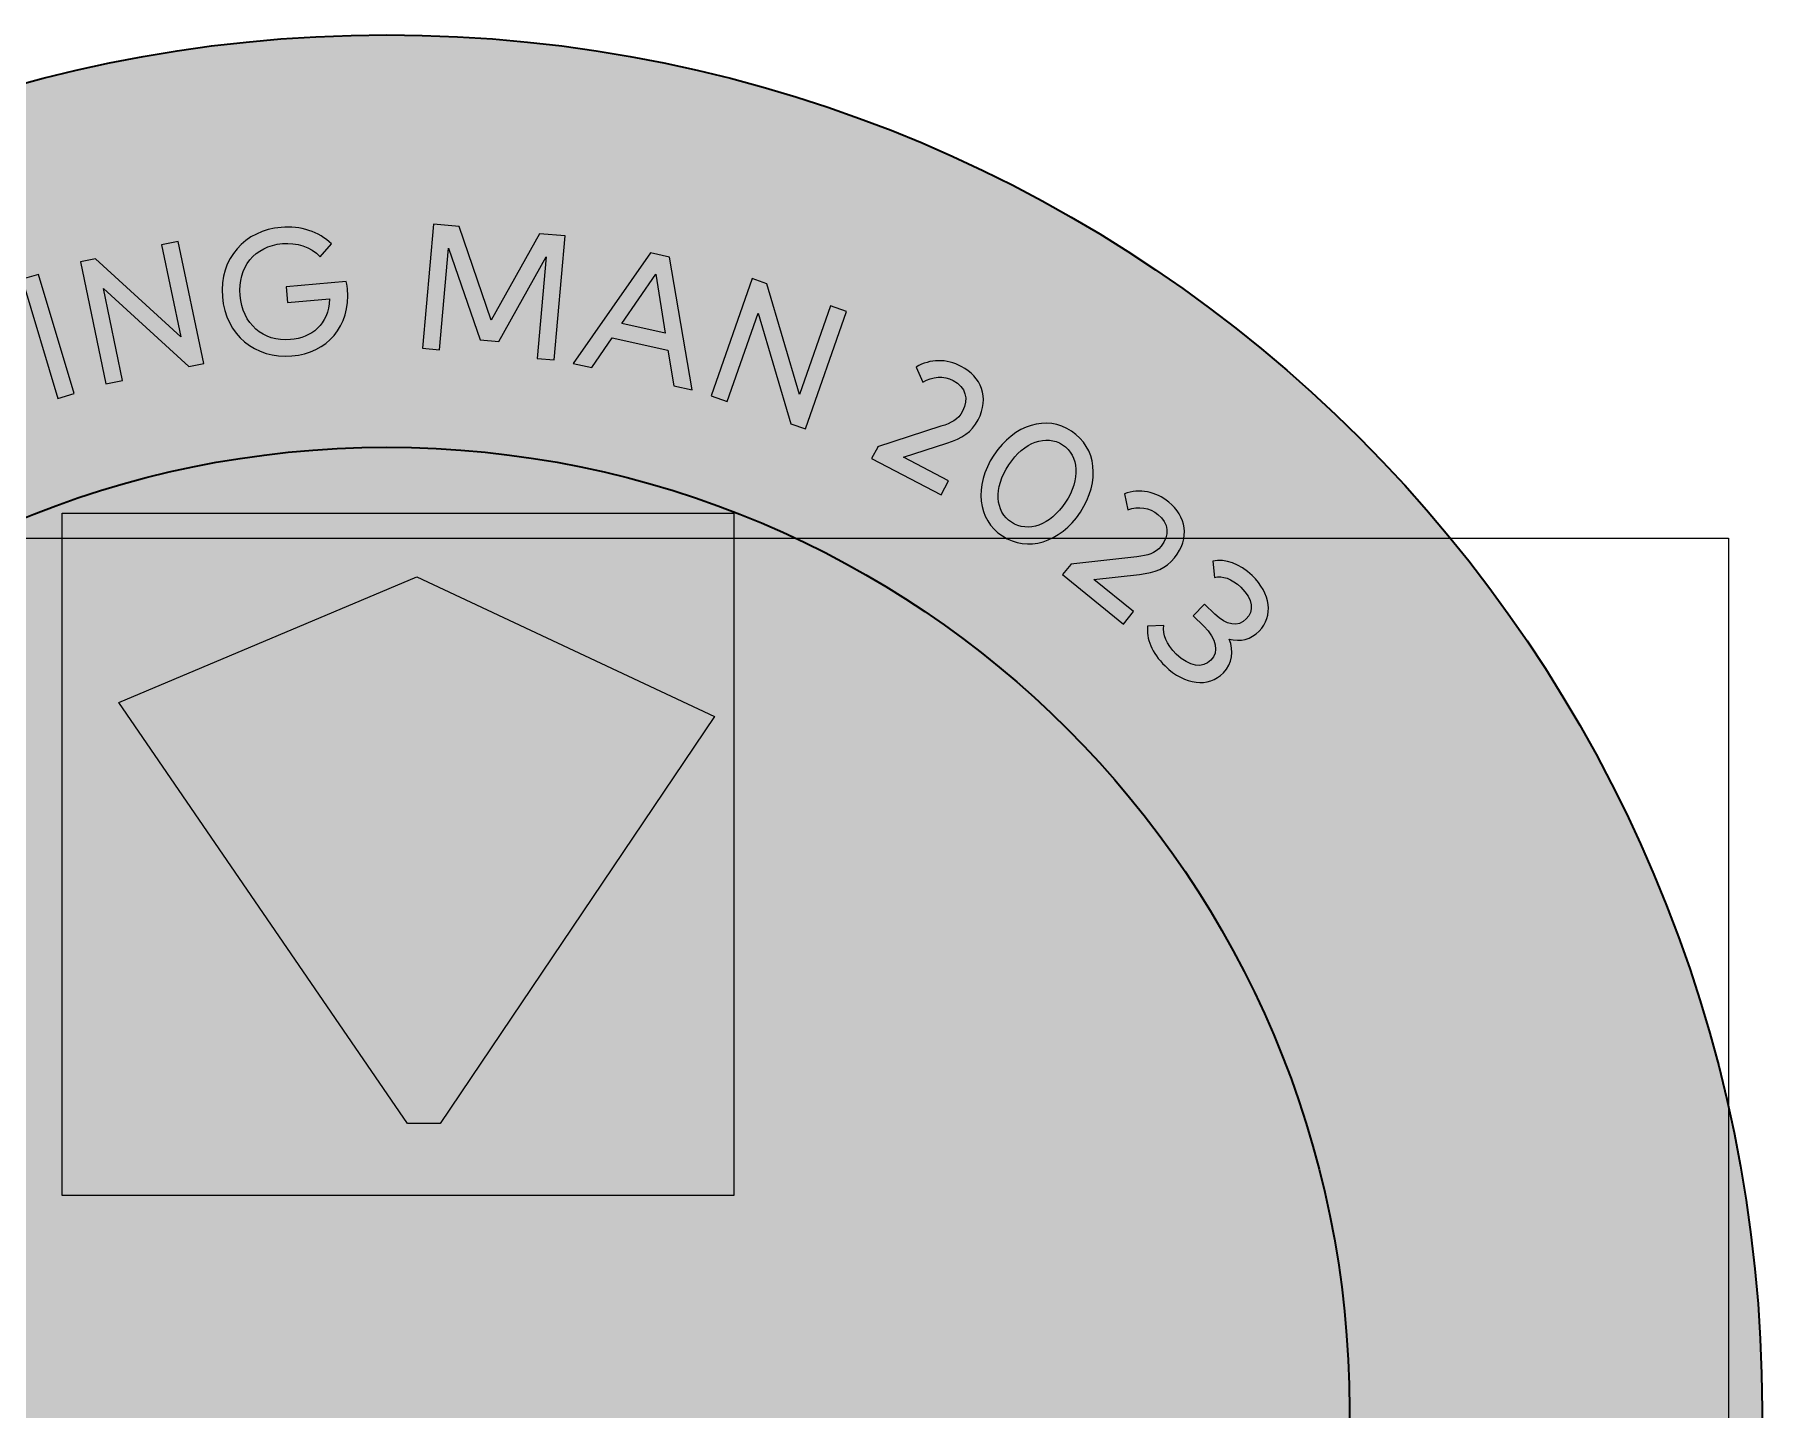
# Model space of a CAD drawing. Header units: millimetres. Extents: x 74.9 to 135, y -178.4 to -118.3.
# Drawn here: x 97.27 to 134.96, y -148.34 to -118.33 of the extents above; entities that cross this region are included whole.
import ezdxf

# ---------------------------------------------------------------- set-up
doc = ezdxf.new("R2010")
doc.units = ezdxf.units.MM
doc.header["$MEASUREMENT"] = 0
doc.layers.add('Layer 1', color=7, linetype='Continuous', lineweight=0)
picture_1 = doc.add_image_def('image1.png', size_in_pixel=(2001, 1330))
picture_2 = doc.add_image_def('image2.png', size_in_pixel=(363, 369))

# ---------------------------------------------------------------- blocks, each defined once
blk = doc.blocks.new('Block_0')
at = {"layer": 'Layer 1'}
blk.add_lwpolyline([(105.402, -142.101), (99.107, -132.912), (105.605, -130.17), (112.103, -133.216), (106.113, -142.101)], close=True, dxfattribs=at)
image = blk.add_image(picture_2, insert=(97.869, -143.67), size_in_units=(14.651, 14.893), dxfattribs=at)
blk = doc.blocks.new('Block_1')
at = {"layer": 'Layer 1'}
h = blk.add_hatch(color=250, dxfattribs=at)
h.dxf.hatch_style = 2
edge = h.paths.add_edge_path()
edge.add_spline(control_points=[(108.6, -125.437), (108.6, -125.437), (108.229, -125.404), (108.229, -125.404), (108.229, -125.404), (108.426, -123.189), (108.426, -123.189), (108.426, -123.189), (107.397, -125.034), (107.397, -125.034), (107.397, -125.034), (106.988, -124.997), (106.988, -124.997), (106.988, -124.997), (106.301, -123), (106.301, -123), (106.301, -123), (106.103, -125.214), (106.103, -125.214), (106.103, -125.214), (105.732, -125.181), (105.732, -125.181), (105.732, -125.181), (105.973, -122.476), (105.973, -122.476), (105.973, -122.476), (106.53, -122.525), (106.53, -122.525), (106.53, -122.525), (107.232, -124.567), (107.232, -124.567), (107.232, -124.567), (108.285, -122.682), (108.285, -122.682), (108.285, -122.682), (108.841, -122.731), (108.841, -122.731), (108.841, -122.731), (108.6, -125.437), (108.6, -125.437)], knot_values=[0, 0, 0, 0, 1, 1, 1, 2, 2, 2, 3, 3, 3, 4, 4, 4, 5, 5, 5, 6, 6, 6, 7, 7, 7, 8, 8, 8, 9, 9, 9, 10, 10, 10, 11, 11, 11, 12, 12, 12, 13, 13, 13, 13], degree=3, periodic=0)
h = blk.add_hatch(color=250, dxfattribs=at)
h.dxf.hatch_style = 2
edge = h.paths.add_edge_path()
edge.add_spline(control_points=[(100.404, -122.85), (100.404, -122.85), (100.961, -125.511), (100.961, -125.511), (100.961, -125.511), (100.631, -125.58), (100.631, -125.58), (100.631, -125.58), (98.77, -123.879), (98.77, -123.879), (98.77, -123.879), (99.19, -125.882), (99.19, -125.882), (99.19, -125.882), (98.825, -125.958), (98.825, -125.958), (98.825, -125.958), (98.268, -123.298), (98.268, -123.298), (98.268, -123.298), (98.598, -123.229), (98.598, -123.229), (98.598, -123.229), (100.459, -124.93), (100.459, -124.93), (100.459, -124.93), (100.039, -122.927), (100.039, -122.927), (100.039, -122.927), (100.404, -122.85), (100.404, -122.85)], knot_values=[0, 0, 0, 0, 1, 1, 1, 2, 2, 2, 3, 3, 3, 4, 4, 4, 5, 5, 5, 6, 6, 6, 7, 7, 7, 8, 8, 8, 9, 9, 9, 10, 10, 10, 10], degree=3, periodic=0)
h = blk.add_hatch(color=250, dxfattribs=at)
h.dxf.hatch_style = 2
edge = h.paths.add_edge_path()
edge.add_spline(control_points=[(104.095, -123.887), (104.165, -124.71), (103.649, -125.283), (102.884, -125.348), (102.08, -125.416), (101.436, -124.891), (101.365, -124.06), (101.293, -123.214), (101.868, -122.608), (102.645, -122.542), (103.07, -122.506), (103.478, -122.635), (103.747, -122.904), (103.747, -122.904), (103.502, -123.186), (103.502, -123.186), (103.284, -122.959), (102.988, -122.871), (102.675, -122.898), (102.069, -122.949), (101.699, -123.413), (101.751, -124.027), (101.804, -124.646), (102.251, -125.044), (102.849, -124.993), (103.309, -124.954), (103.682, -124.669), (103.705, -124.106), (103.705, -124.106), (102.789, -124.184), (102.789, -124.184), (102.789, -124.184), (102.759, -123.837), (102.759, -123.837), (102.759, -123.837), (104.069, -123.725), (104.069, -123.725), (104.081, -123.767), (104.086, -123.79), (104.095, -123.887)], knot_values=[0, 0, 0, 0, 1, 1, 1, 2, 2, 2, 3, 3, 3, 4, 4, 4, 5, 5, 5, 6, 6, 6, 7, 7, 7, 8, 8, 8, 9, 9, 9, 10, 10, 10, 11, 11, 11, 12, 12, 12, 13, 13, 13, 13], degree=3, periodic=0)
h = blk.add_hatch(color=250, dxfattribs=at)
h.dxf.hatch_style = 2
edge = h.paths.add_edge_path()
edge.add_spline(control_points=[(111.025, -124.852), (111.025, -124.852), (110.82, -123.561), (110.82, -123.561), (110.82, -123.561), (110.082, -124.642), (110.082, -124.642), (110.082, -124.642), (111.025, -124.852), (111.025, -124.852)], knot_values=[0, 0, 0, 0, 1, 1, 1, 2, 2, 2, 3, 3, 3, 3], degree=3, periodic=0)
edge = h.paths.add_edge_path()
edge.add_spline(control_points=[(111.085, -125.223), (111.085, -125.223), (109.869, -124.952), (109.869, -124.952), (109.869, -124.952), (109.426, -125.601), (109.426, -125.601), (109.426, -125.601), (109.02, -125.511), (109.02, -125.511), (109.02, -125.511), (110.703, -123.101), (110.703, -123.101), (110.703, -123.101), (111.116, -123.194), (111.116, -123.194), (111.116, -123.194), (111.616, -126.09), (111.616, -126.09), (111.616, -126.09), (111.211, -125.999), (111.211, -125.999), (111.211, -125.999), (111.085, -125.223), (111.085, -125.223)], knot_values=[0, 0, 0, 0, 1, 1, 1, 2, 2, 2, 3, 3, 3, 4, 4, 4, 5, 5, 5, 6, 6, 6, 7, 7, 7, 8, 8, 8, 8], degree=3, periodic=0)
h = blk.add_hatch(color=250, dxfattribs=at)
h.dxf.hatch_style = 2
edge = h.paths.add_edge_path()
edge.add_spline(control_points=[(98.133, -126.171), (98.133, -126.171), (97.776, -126.278), (97.776, -126.278), (97.776, -126.278), (96.999, -123.674), (96.999, -123.674), (96.999, -123.674), (97.357, -123.568), (97.357, -123.568), (97.357, -123.568), (98.133, -126.171), (98.133, -126.171)], knot_values=[0, 0, 0, 0, 1, 1, 1, 2, 2, 2, 3, 3, 3, 4, 4, 4, 4], degree=3, periodic=0)
h = blk.add_hatch(color=250, dxfattribs=at)
h.dxf.hatch_style = 2
edge = h.paths.add_edge_path()
edge.add_spline(control_points=[(114.982, -124.381), (114.982, -124.381), (114.086, -126.943), (114.086, -126.943), (114.086, -126.943), (113.767, -126.832), (113.767, -126.832), (113.767, -126.832), (113.055, -124.417), (113.055, -124.417), (113.055, -124.417), (112.38, -126.346), (112.38, -126.346), (112.38, -126.346), (112.028, -126.223), (112.028, -126.223), (112.028, -126.223), (112.925, -123.661), (112.925, -123.661), (112.925, -123.661), (113.244, -123.772), (113.244, -123.772), (113.244, -123.772), (113.956, -126.187), (113.956, -126.187), (113.956, -126.187), (114.631, -124.258), (114.631, -124.258), (114.631, -124.258), (114.982, -124.381), (114.982, -124.381)], knot_values=[0, 0, 0, 0, 1, 1, 1, 2, 2, 2, 3, 3, 3, 4, 4, 4, 5, 5, 5, 6, 6, 6, 7, 7, 7, 8, 8, 8, 9, 9, 9, 10, 10, 10, 10], degree=3, periodic=0)
h = blk.add_hatch(color=250, dxfattribs=at)
h.dxf.hatch_style = 2
edge = h.paths.add_edge_path()
edge.add_spline(control_points=[(117.208, -128.072), (117.208, -128.072), (117.046, -128.382), (117.046, -128.382), (117.046, -128.382), (115.529, -127.589), (115.529, -127.589), (115.529, -127.589), (115.661, -127.338), (115.661, -127.338), (115.661, -127.338), (115.659, -127.333), (115.659, -127.333), (115.659, -127.333), (117.04, -126.885), (117.04, -126.885), (117.272, -126.81), (117.411, -126.746), (117.511, -126.554), (117.652, -126.285), (117.58, -126.029), (117.308, -125.887), (117.095, -125.775), (116.858, -125.792), (116.643, -125.92), (116.643, -125.92), (116.503, -125.593), (116.503, -125.593), (116.801, -125.407), (117.167, -125.41), (117.484, -125.576), (117.917, -125.802), (118.105, -126.255), (117.85, -126.744), (117.708, -127.016), (117.511, -127.14), (117.169, -127.251), (117.169, -127.251), (116.221, -127.556), (116.221, -127.556), (116.221, -127.556), (117.208, -128.072), (117.208, -128.072)], knot_values=[0, 0, 0, 0, 1, 1, 1, 2, 2, 2, 3, 3, 3, 4, 4, 4, 5, 5, 5, 6, 6, 6, 7, 7, 7, 8, 8, 8, 9, 9, 9, 10, 10, 10, 11, 11, 11, 12, 12, 12, 13, 13, 13, 14, 14, 14, 14], degree=3, periodic=0)
h = blk.add_hatch(color=250, dxfattribs=at)
h.dxf.hatch_style = 2
edge = h.paths.add_edge_path()
edge.add_spline(control_points=[(119.757, -128.544), (120.088, -128.042), (120.052, -127.525), (119.693, -127.288), (119.339, -127.055), (118.853, -127.222), (118.519, -127.728), (118.186, -128.233), (118.224, -128.747), (118.577, -128.979), (118.937, -129.217), (119.426, -129.046), (119.757, -128.544)], knot_values=[0, 0, 0, 0, 1, 1, 1, 2, 2, 2, 3, 3, 3, 4, 4, 4, 4], degree=3, periodic=0)
edge = h.paths.add_edge_path()
edge.add_spline(control_points=[(118.195, -127.514), (118.642, -126.837), (119.351, -126.635), (119.889, -126.99), (120.434, -127.349), (120.526, -128.084), (120.081, -128.758), (119.637, -129.432), (118.925, -129.637), (118.38, -129.278), (117.842, -128.923), (117.748, -128.191), (118.195, -127.514)], knot_values=[0, 0, 0, 0, 1, 1, 1, 2, 2, 2, 3, 3, 3, 4, 4, 4, 4], degree=3, periodic=0)
h = blk.add_hatch(color=250, dxfattribs=at)
h.dxf.hatch_style = 2
edge = h.paths.add_edge_path()
edge.add_spline(control_points=[(121.243, -130.929), (121.243, -130.929), (121.023, -131.2), (121.023, -131.2), (121.023, -131.2), (119.694, -130.122), (119.694, -130.122), (119.694, -130.122), (119.872, -129.902), (119.872, -129.902), (119.872, -129.902), (119.872, -129.897), (119.872, -129.897), (119.872, -129.897), (121.314, -129.732), (121.314, -129.732), (121.557, -129.704), (121.705, -129.669), (121.842, -129.501), (122.032, -129.266), (122.013, -129), (121.775, -128.807), (121.588, -128.655), (121.353, -128.625), (121.116, -128.707), (121.116, -128.707), (121.044, -128.359), (121.044, -128.359), (121.373, -128.236), (121.731, -128.312), (122.008, -128.537), (122.388, -128.845), (122.483, -129.326), (122.136, -129.754), (121.943, -129.992), (121.725, -130.076), (121.368, -130.116), (121.368, -130.116), (120.378, -130.227), (120.378, -130.227), (120.378, -130.227), (121.243, -130.929), (121.243, -130.929)], knot_values=[0, 0, 0, 0, 1, 1, 1, 2, 2, 2, 3, 3, 3, 4, 4, 4, 5, 5, 5, 6, 6, 6, 7, 7, 7, 8, 8, 8, 9, 9, 9, 10, 10, 10, 11, 11, 11, 12, 12, 12, 13, 13, 13, 14, 14, 14, 14], degree=3, periodic=0)
h = blk.add_hatch(color=250, dxfattribs=at)
h.dxf.hatch_style = 2
edge = h.paths.add_edge_path()
edge.add_spline(control_points=[(123.201, -132.265), (122.881, -132.594), (122.359, -132.535), (121.928, -132.115), (121.635, -131.831), (121.518, -131.511), (121.548, -131.247), (121.548, -131.247), (121.902, -131.234), (121.902, -131.234), (121.882, -131.427), (121.948, -131.637), (122.174, -131.857), (122.46, -132.135), (122.747, -132.176), (122.928, -131.989), (123.107, -131.805), (123.059, -131.526), (122.772, -131.247), (122.772, -131.247), (122.539, -131.02), (122.539, -131.02), (122.539, -131.02), (122.788, -130.764), (122.788, -130.764), (122.788, -130.764), (123.013, -130.983), (123.013, -130.983), (123.264, -131.227), (123.519, -131.275), (123.701, -131.089), (123.866, -130.919), (123.857, -130.666), (123.582, -130.398), (123.378, -130.201), (123.185, -130.143), (123.01, -130.184), (123.01, -130.184), (122.972, -129.827), (122.972, -129.827), (123.246, -129.769), (123.561, -129.88), (123.831, -130.142), (124.231, -130.532), (124.301, -131.028), (123.985, -131.354), (123.803, -131.54), (123.568, -131.593), (123.328, -131.528), (123.433, -131.793), (123.401, -132.059), (123.201, -132.265)], knot_values=[0, 0, 0, 0, 1, 1, 1, 2, 2, 2, 3, 3, 3, 4, 4, 4, 5, 5, 5, 6, 6, 6, 7, 7, 7, 8, 8, 8, 9, 9, 9, 10, 10, 10, 11, 11, 11, 12, 12, 12, 13, 13, 13, 14, 14, 14, 15, 15, 15, 16, 16, 16, 17, 17, 17, 17], degree=3, periodic=0)
for points, knots in [([(108.6, -125.437), (108.6, -125.437), (108.229, -125.404), (108.229, -125.404), (108.229, -125.404), (108.426, -123.189), (108.426, -123.189), (108.426, -123.189), (107.397, -125.034), (107.397, -125.034), (107.397, -125.034), (106.988, -124.997), (106.988, -124.997), (106.988, -124.997), (106.301, -123), (106.301, -123), (106.301, -123), (106.103, -125.214), (106.103, -125.214), (106.103, -125.214), (105.732, -125.181), (105.732, -125.181), (105.732, -125.181), (105.973, -122.476), (105.973, -122.476), (105.973, -122.476), (106.53, -122.525), (106.53, -122.525), (106.53, -122.525), (107.232, -124.567), (107.232, -124.567), (107.232, -124.567), (108.285, -122.682), (108.285, -122.682), (108.285, -122.682), (108.841, -122.731), (108.841, -122.731), (108.841, -122.731), (108.6, -125.437), (108.6, -125.437)], [0, 0, 0, 0, 1, 1, 1, 2, 2, 2, 3, 3, 3, 4, 4, 4, 5, 5, 5, 6, 6, 6, 7, 7, 7, 8, 8, 8, 9, 9, 9, 10, 10, 10, 11, 11, 11, 12, 12, 12, 13, 13, 13, 13]), ([(100.404, -122.85), (100.404, -122.85), (100.961, -125.511), (100.961, -125.511), (100.961, -125.511), (100.631, -125.58), (100.631, -125.58), (100.631, -125.58), (98.77, -123.879), (98.77, -123.879), (98.77, -123.879), (99.19, -125.882), (99.19, -125.882), (99.19, -125.882), (98.825, -125.958), (98.825, -125.958), (98.825, -125.958), (98.268, -123.298), (98.268, -123.298), (98.268, -123.298), (98.598, -123.229), (98.598, -123.229), (98.598, -123.229), (100.459, -124.93), (100.459, -124.93), (100.459, -124.93), (100.039, -122.927), (100.039, -122.927), (100.039, -122.927), (100.404, -122.85), (100.404, -122.85)], [0, 0, 0, 0, 1, 1, 1, 2, 2, 2, 3, 3, 3, 4, 4, 4, 5, 5, 5, 6, 6, 6, 7, 7, 7, 8, 8, 8, 9, 9, 9, 10, 10, 10, 10]), ([(104.095, -123.887), (104.165, -124.71), (103.649, -125.283), (102.884, -125.348), (102.08, -125.416), (101.436, -124.891), (101.365, -124.06), (101.293, -123.214), (101.868, -122.608), (102.645, -122.542), (103.07, -122.506), (103.478, -122.635), (103.747, -122.904), (103.747, -122.904), (103.502, -123.186), (103.502, -123.186), (103.284, -122.959), (102.988, -122.871), (102.675, -122.898), (102.069, -122.949), (101.699, -123.413), (101.751, -124.027), (101.804, -124.646), (102.251, -125.044), (102.849, -124.993), (103.309, -124.954), (103.682, -124.669), (103.705, -124.106), (103.705, -124.106), (102.789, -124.184), (102.789, -124.184), (102.789, -124.184), (102.759, -123.837), (102.759, -123.837), (102.759, -123.837), (104.069, -123.725), (104.069, -123.725), (104.081, -123.767), (104.086, -123.79), (104.095, -123.887)], [0, 0, 0, 0, 1, 1, 1, 2, 2, 2, 3, 3, 3, 4, 4, 4, 5, 5, 5, 6, 6, 6, 7, 7, 7, 8, 8, 8, 9, 9, 9, 10, 10, 10, 11, 11, 11, 12, 12, 12, 13, 13, 13, 13]), ([(111.085, -125.223), (111.085, -125.223), (109.869, -124.952), (109.869, -124.952), (109.869, -124.952), (109.426, -125.601), (109.426, -125.601), (109.426, -125.601), (109.02, -125.511), (109.02, -125.511), (109.02, -125.511), (110.703, -123.101), (110.703, -123.101), (110.703, -123.101), (111.116, -123.194), (111.116, -123.194), (111.116, -123.194), (111.616, -126.09), (111.616, -126.09), (111.616, -126.09), (111.211, -125.999), (111.211, -125.999), (111.211, -125.999), (111.085, -125.223), (111.085, -125.223)], [0, 0, 0, 0, 1, 1, 1, 2, 2, 2, 3, 3, 3, 4, 4, 4, 5, 5, 5, 6, 6, 6, 7, 7, 7, 8, 8, 8, 8]), ([(98.133, -126.171), (98.133, -126.171), (97.776, -126.278), (97.776, -126.278), (97.776, -126.278), (96.999, -123.674), (96.999, -123.674), (96.999, -123.674), (97.357, -123.568), (97.357, -123.568), (97.357, -123.568), (98.133, -126.171), (98.133, -126.171)], [0, 0, 0, 0, 1, 1, 1, 2, 2, 2, 3, 3, 3, 4, 4, 4, 4]), ([(111.025, -124.852), (111.025, -124.852), (110.82, -123.561), (110.82, -123.561), (110.82, -123.561), (110.082, -124.642), (110.082, -124.642), (110.082, -124.642), (111.025, -124.852), (111.025, -124.852)], [0, 0, 0, 0, 1, 1, 1, 2, 2, 2, 3, 3, 3, 3]), ([(114.982, -124.381), (114.982, -124.381), (114.086, -126.943), (114.086, -126.943), (114.086, -126.943), (113.767, -126.832), (113.767, -126.832), (113.767, -126.832), (113.055, -124.417), (113.055, -124.417), (113.055, -124.417), (112.38, -126.346), (112.38, -126.346), (112.38, -126.346), (112.028, -126.223), (112.028, -126.223), (112.028, -126.223), (112.925, -123.661), (112.925, -123.661), (112.925, -123.661), (113.244, -123.772), (113.244, -123.772), (113.244, -123.772), (113.956, -126.187), (113.956, -126.187), (113.956, -126.187), (114.631, -124.258), (114.631, -124.258), (114.631, -124.258), (114.982, -124.381), (114.982, -124.381)], [0, 0, 0, 0, 1, 1, 1, 2, 2, 2, 3, 3, 3, 4, 4, 4, 5, 5, 5, 6, 6, 6, 7, 7, 7, 8, 8, 8, 9, 9, 9, 10, 10, 10, 10]), ([(117.208, -128.072), (117.208, -128.072), (117.046, -128.382), (117.046, -128.382), (117.046, -128.382), (115.529, -127.589), (115.529, -127.589), (115.529, -127.589), (115.661, -127.338), (115.661, -127.338), (115.661, -127.338), (115.659, -127.333), (115.659, -127.333), (115.659, -127.333), (117.04, -126.885), (117.04, -126.885), (117.272, -126.81), (117.411, -126.746), (117.511, -126.554), (117.652, -126.285), (117.58, -126.029), (117.308, -125.887), (117.095, -125.775), (116.858, -125.792), (116.643, -125.92), (116.643, -125.92), (116.503, -125.593), (116.503, -125.593), (116.801, -125.407), (117.167, -125.41), (117.484, -125.576), (117.917, -125.802), (118.105, -126.255), (117.85, -126.744), (117.708, -127.016), (117.511, -127.14), (117.169, -127.251), (117.169, -127.251), (116.221, -127.556), (116.221, -127.556), (116.221, -127.556), (117.208, -128.072), (117.208, -128.072)], [0, 0, 0, 0, 1, 1, 1, 2, 2, 2, 3, 3, 3, 4, 4, 4, 5, 5, 5, 6, 6, 6, 7, 7, 7, 8, 8, 8, 9, 9, 9, 10, 10, 10, 11, 11, 11, 12, 12, 12, 13, 13, 13, 14, 14, 14, 14]), ([(118.195, -127.514), (118.642, -126.837), (119.351, -126.635), (119.889, -126.99), (120.434, -127.349), (120.526, -128.084), (120.081, -128.758), (119.637, -129.432), (118.925, -129.637), (118.38, -129.278), (117.842, -128.923), (117.748, -128.191), (118.195, -127.514)], [0, 0, 0, 0, 1, 1, 1, 2, 2, 2, 3, 3, 3, 4, 4, 4, 4]), ([(119.757, -128.544), (120.088, -128.042), (120.052, -127.525), (119.693, -127.288), (119.339, -127.055), (118.853, -127.222), (118.519, -127.728), (118.186, -128.233), (118.224, -128.747), (118.577, -128.979), (118.937, -129.217), (119.426, -129.046), (119.757, -128.544)], [0, 0, 0, 0, 1, 1, 1, 2, 2, 2, 3, 3, 3, 4, 4, 4, 4]), ([(121.243, -130.929), (121.243, -130.929), (121.023, -131.2), (121.023, -131.2), (121.023, -131.2), (119.694, -130.122), (119.694, -130.122), (119.694, -130.122), (119.872, -129.902), (119.872, -129.902), (119.872, -129.902), (119.872, -129.897), (119.872, -129.897), (119.872, -129.897), (121.314, -129.732), (121.314, -129.732), (121.557, -129.704), (121.705, -129.669), (121.842, -129.501), (122.032, -129.266), (122.013, -129), (121.775, -128.807), (121.588, -128.655), (121.353, -128.625), (121.116, -128.707), (121.116, -128.707), (121.044, -128.359), (121.044, -128.359), (121.373, -128.236), (121.731, -128.312), (122.008, -128.537), (122.388, -128.845), (122.483, -129.326), (122.136, -129.754), (121.943, -129.992), (121.725, -130.076), (121.368, -130.116), (121.368, -130.116), (120.378, -130.227), (120.378, -130.227), (120.378, -130.227), (121.243, -130.929), (121.243, -130.929)], [0, 0, 0, 0, 1, 1, 1, 2, 2, 2, 3, 3, 3, 4, 4, 4, 5, 5, 5, 6, 6, 6, 7, 7, 7, 8, 8, 8, 9, 9, 9, 10, 10, 10, 11, 11, 11, 12, 12, 12, 13, 13, 13, 14, 14, 14, 14]), ([(123.201, -132.265), (122.881, -132.594), (122.359, -132.535), (121.928, -132.115), (121.635, -131.831), (121.518, -131.511), (121.548, -131.247), (121.548, -131.247), (121.902, -131.234), (121.902, -131.234), (121.882, -131.427), (121.948, -131.637), (122.174, -131.857), (122.46, -132.135), (122.747, -132.176), (122.928, -131.989), (123.107, -131.805), (123.059, -131.526), (122.772, -131.247), (122.772, -131.247), (122.539, -131.02), (122.539, -131.02), (122.539, -131.02), (122.788, -130.764), (122.788, -130.764), (122.788, -130.764), (123.013, -130.983), (123.013, -130.983), (123.264, -131.227), (123.519, -131.275), (123.701, -131.089), (123.866, -130.919), (123.857, -130.666), (123.582, -130.398), (123.378, -130.201), (123.185, -130.143), (123.01, -130.184), (123.01, -130.184), (122.972, -129.827), (122.972, -129.827), (123.246, -129.769), (123.561, -129.88), (123.831, -130.142), (124.231, -130.532), (124.301, -131.028), (123.985, -131.354), (123.803, -131.54), (123.568, -131.593), (123.328, -131.528), (123.433, -131.793), (123.401, -132.059), (123.201, -132.265)], [0, 0, 0, 0, 1, 1, 1, 2, 2, 2, 3, 3, 3, 4, 4, 4, 5, 5, 5, 6, 6, 6, 7, 7, 7, 8, 8, 8, 9, 9, 9, 10, 10, 10, 11, 11, 11, 12, 12, 12, 13, 13, 13, 14, 14, 14, 15, 15, 15, 16, 16, 16, 17, 17, 17, 17])]:
    blk.add_open_spline(points, degree=3, knots=knots, dxfattribs=at)

msp = doc.modelspace()

# ---------------------------------------------------------------- hatches: boundary and pattern name
at = {"layer": 'Layer 1'}
h = msp.add_hatch(color=7, dxfattribs=at)
h.dxf.hatch_style = 2
edge = h.paths.add_edge_path()
edge.add_arc((104.951, -148.343), 30, 0, 360)

# ---------------------------------------------------------------- linework, layer by layer
at = {"layer": 'Layer 1', "color": 250, "lineweight": 35}
for radius in [30, 21]:
    msp.add_circle((104.951, -148.343), radius, dxfattribs=at)

# ---------------------------------------------------------------- block references
at = {"layer": 'Layer 1'}
for name in ['Block_1', 'Block_0']:
    msp.add_blockref(name, (0, 0), dxfattribs=at)

# ---------------------------------------------------------------- pictures from other files: only their frames are drawn
image = msp.add_image(picture_1, insert=(76.993, -167.361), size_in_units=(57.224, 38.035), dxfattribs=at)

doc.saveas('drawing.dxf')
